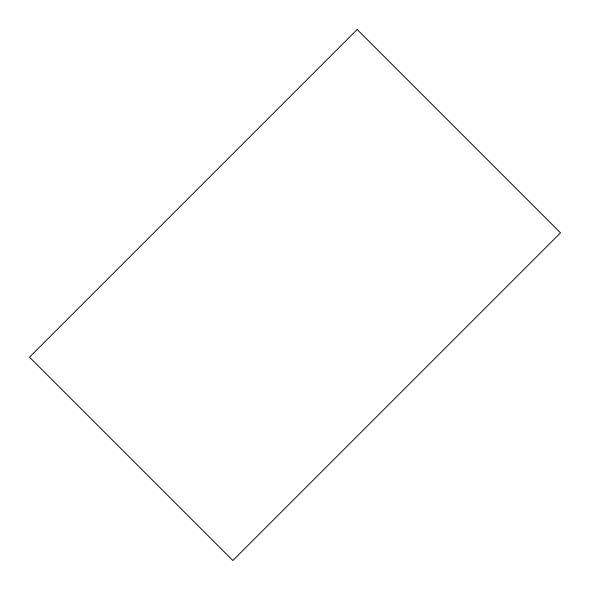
<?xml version="1.0" encoding="UTF-8"?>
<svg xmlns="http://www.w3.org/2000/svg" width="590" height="590" viewBox="0 0 590 590"><rect width="100%" height="100%" fill="white"/><g stroke="black" fill="none" stroke-linecap="round" stroke-linejoin="round"><path stroke-width="0.89" d="M357.149 29.5L29.5 357.149L232.851 560.5L560.5 232.851L357.149 29.5"/></g></svg>
